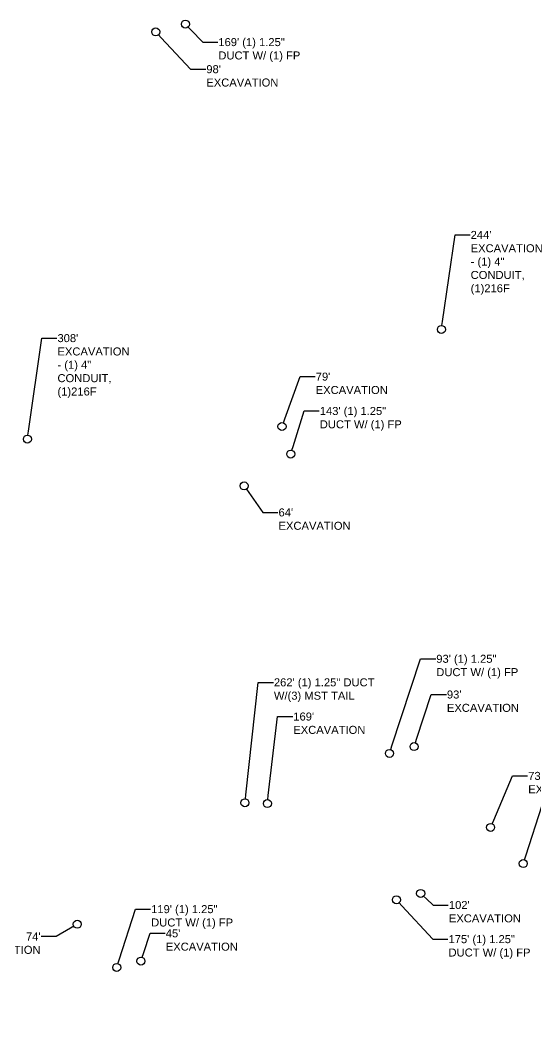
# Model space of a CAD drawing. Header units: millimetres. Extents: x -41032736 to 811436, y 699275 to 12282705.
# Drawn here: x -41030778 to -41030456, y 12280689 to 12281318 of the extents above; entities that cross this region are included whole.
import ezdxf
from ezdxf import colors
from ezdxf.entities.mleader import LeaderData, LeaderLine
from ezdxf.math import Vec2, Vec3

# ---------------------------------------------------------------- set-up
doc = ezdxf.new("R2010")
doc.units = ezdxf.units.MM
doc.header["$MEASUREMENT"] = 0
doc.layers.get('0').update_dxf_attribs({"linetype": 'CONTINUOUS'})
doc.layers.add('EXCAVATION', color=1, linetype='CONTINUOUS')
doc.styles.add('Legend', font='arial.ttf')

# ---------------------------------------------------------------- blocks, each defined once
blk = doc.blocks.new('_DotBlank')
at = {"color": 0, "linetype": 'ByBlock', "lineweight": -2}
blk.add_line((-0.5, 0), (-1, 0), dxfattribs=at)
blk.add_circle((0, 0), 0.5, dxfattribs=at)

msp = doc.modelspace()

# ---------------------------------------------------------------- leaders
at = {"layer": 'EXCAVATION', "color": 1, "lineweight": 9}
ml = msp.add_multileader_mtext('Standard', dxfattribs=at)
ml.set_content("98' \\PEXCAVATION ", color=1, style='Legend')
ml.set_leader_properties()
ml.set_arrow_properties(name='DOTBLANK')
ml.build(insert=Vec2(0, 0))
ml.multileader.update_dxf_attribs({"dogleg_length": 0.36, "arrow_head_size": 5})
ctx = ml.context
ctx.base_point, ctx.char_height, ctx.arrow_head_size, ctx.landing_gap_size, ctx.plane_origin = Vec3(-41030661.78, 12281286.86), 5, 5, 0.347, Vec3(-41030663.28, 12281256.24)
notes = []
notes.append((ctx, [(1, (1, 1, 0), (-41030671.2, 12281286.86), (1, 0), 9.42, [(0, [(-41030693.02, 12281310.18)], 0, [])])]))
ctx.mtext.insert, ctx.mtext.width, ctx.mtext.defined_height, ctx.mtext.flow_direction = Vec3(-41030661.43, 12281289.36), 35.783, 11.4, 5
ctx.mtext.has_bg_fill, ctx.mtext.bg_color, ctx.mtext.bg_scale_factor, ctx.mtext.bg_transparency, ctx.mtext.use_window_bg_color = 1, -1027028792, 1.5, 0, 1
ml = msp.add_multileader_mtext('Standard', dxfattribs=at)
ml.set_content('244\' \\PEXCAVATION - (1) 4" CONDUIT, (1)216F ', color=1, style='Legend')
ml.set_leader_properties()
ml.set_arrow_properties(name='DOTBLANK')
ml.build(insert=Vec2(0, 0))
ml.multileader.update_dxf_attribs({"dogleg_length": 0.36, "arrow_head_size": 5})
ctx = ml.context
ctx.base_point, ctx.char_height, ctx.arrow_head_size, ctx.landing_gap_size, ctx.plane_origin = Vec3(-41030496.7, 12281183.35), 5, 5, 0.347, Vec3(-41030482.91, 12281078.72)
notes.append((ctx, [(1, (1, 1, 0), (-41030506.12, 12281183.35), (1, 0), 9.42, [(0, [(-41030514.61, 12281124.29)], 0, [])])]))
ctx.mtext.insert, ctx.mtext.width, ctx.mtext.defined_height, ctx.mtext.flow_direction = Vec3(-41030496.35, 12281185.85), 42.6073, 12.23, 5
ctx.mtext.has_bg_fill, ctx.mtext.bg_color, ctx.mtext.bg_scale_factor, ctx.mtext.bg_transparency, ctx.mtext.use_window_bg_color = 1, -1027028792, 1.5, 0, 1
ml = msp.add_multileader_mtext('Standard', dxfattribs=at)
ml.set_content('308\' \\PEXCAVATION - (1) 4" CONDUIT, (1)216F ', color=1, style='Legend')
ml.set_leader_properties()
ml.set_arrow_properties(name='DOTBLANK')
ml.build(insert=Vec2(0, 0))
ml.multileader.update_dxf_attribs({"dogleg_length": 0.36, "arrow_head_size": 5})
ctx = ml.context
ctx.base_point, ctx.char_height, ctx.arrow_head_size, ctx.landing_gap_size, ctx.plane_origin = Vec3(-41030754.73, 12281118.9), 5, 5, 0.347, Vec3(-41030741.45, 12281010.26)
notes.append((ctx, [(1, (1, 1, 0), (-41030764.15, 12281118.9), (1, 0), 9.42, [(0, [(-41030773.15, 12281055.82)], 0, [])])]))
ctx.mtext.insert, ctx.mtext.width, ctx.mtext.defined_height, ctx.mtext.flow_direction = Vec3(-41030754.38, 12281121.4), 42.6073, 12.23, 5
ctx.mtext.has_bg_fill, ctx.mtext.bg_color, ctx.mtext.bg_scale_factor, ctx.mtext.bg_transparency, ctx.mtext.use_window_bg_color = 1, -1027028792, 1.5, 0, 1
ml = msp.add_multileader_mtext('Standard', dxfattribs=at)
ml.set_content("79' \\PEXCAVATION ", color=1, style='Legend')
ml.set_leader_properties()
ml.set_arrow_properties(name='DOTBLANK')
ml.build(insert=Vec2(0, 0))
ml.multileader.update_dxf_attribs({"dogleg_length": 0.36, "arrow_head_size": 5})
ctx = ml.context
ctx.base_point, ctx.char_height, ctx.arrow_head_size, ctx.landing_gap_size, ctx.plane_origin = Vec3(-41030593.45, 12281094.84), 5, 5, 0.347, Vec3(-41030584.42, 12281009.76)
notes.append((ctx, [(1, (1, 1, 0), (-41030602.87, 12281094.84), (1, 0), 9.42, [(0, [(-41030614.16, 12281063.7)], 0, [])])]))
ctx.mtext.insert, ctx.mtext.width, ctx.mtext.defined_height, ctx.mtext.flow_direction = Vec3(-41030593.1, 12281097.34), 35.783, 11.4, 5
ctx.mtext.has_bg_fill, ctx.mtext.bg_color, ctx.mtext.bg_scale_factor, ctx.mtext.bg_transparency, ctx.mtext.use_window_bg_color = 1, -1027028792, 1.5, 0, 1
ml = msp.add_multileader_mtext('Standard', dxfattribs=at)
ml.set_content("64' \\PEXCAVATION ", color=1, style='Legend')
ml.set_leader_properties()
ml.set_arrow_properties(name='DOTBLANK')
ml.build(insert=Vec2(0, 0))
ml.multileader.update_dxf_attribs({"dogleg_length": 0.36, "arrow_head_size": 5})
ctx = ml.context
ctx.base_point, ctx.char_height, ctx.arrow_head_size, ctx.landing_gap_size, ctx.plane_origin = Vec3(-41030616.68, 12281010.04), 5, 5, 0.347, Vec3(-41030608.06, 12280972.66)
notes.append((ctx, [(1, (1, 1, 0), (-41030626.1, 12281010.04), (1, 0), 9.42, [(0, [(-41030637.8, 12281026.61)], 0, [])])]))
ctx.mtext.insert, ctx.mtext.width, ctx.mtext.defined_height, ctx.mtext.flow_direction = Vec3(-41030616.33, 12281012.54), 35.783, 11.4, 5
ctx.mtext.has_bg_fill, ctx.mtext.bg_color, ctx.mtext.bg_scale_factor, ctx.mtext.bg_transparency, ctx.mtext.use_window_bg_color = 1, -1027028792, 1.5, 0, 1
at = {"layer": 'EXCAVATION', "linetype": 'Continuous'}
ml = msp.add_multileader_mtext('Standard', dxfattribs=at)
ml.set_content('93\' (1) 1.25"\\PDUCT W/ (1) FP', color=256, style='Legend')
ml.set_leader_properties()
ml.set_arrow_properties(name='DOTBLANK')
ml.build(insert=Vec2(0, 0))
ml.multileader.update_dxf_attribs({"dogleg_length": 0.36, "arrow_head_size": 5})
ctx = ml.context
ctx.base_point, ctx.char_height, ctx.arrow_head_size, ctx.landing_gap_size, ctx.plane_origin = Vec3(-41030518.17, 12280918.63), 5, 5, 0.347, Vec3(-41030557.99, 12280749.72)
notes.append((ctx, [(0, (1, 1, 0), (-41030527.59, 12280918.63), (1, 0), 9.42, [(0, [(-41030547.03, 12280859.56)], 0, [])])]))
ctx.mtext.insert, ctx.mtext.width, ctx.mtext.flow_direction = Vec3(-41030517.82, 12280921.13), 0.00000000248, 5
ctx.mtext.has_bg_fill, ctx.mtext.bg_color, ctx.mtext.bg_scale_factor, ctx.mtext.bg_transparency, ctx.mtext.use_window_bg_color = 1, -1027028792, 1.5, 0, 1
ml = msp.add_multileader_mtext('Standard', dxfattribs=at)
ml.set_content('262\' (1) 1.25" DUCT\\PW/(3) {\\W1;MST TAIL}', color=256, style='Legend')
ml.set_leader_properties()
ml.set_arrow_properties(name='DOTBLANK')
ml.build(insert=Vec2(0, 0))
ml.multileader.update_dxf_attribs({"dogleg_length": 0.36, "arrow_head_size": 5})
ctx = ml.context
ctx.base_point, ctx.char_height, ctx.arrow_head_size, ctx.landing_gap_size, ctx.plane_origin = Vec3(-41030619.57, 12280903.92), 5, 5, 0.347, Vec3(-41030648.27, 12280718.84)
notes.append((ctx, [(0, (1, 1, 0), (-41030628.99, 12280903.92), (1, 0), 9.42, [(0, [(-41030637.31, 12280828.68)], 0, [])])]))
ctx.mtext.insert, ctx.mtext.width, ctx.mtext.flow_direction = Vec3(-41030619.22, 12280906.42), 0.00000000248, 5
ctx.mtext.has_bg_fill, ctx.mtext.bg_color, ctx.mtext.bg_scale_factor, ctx.mtext.bg_transparency, ctx.mtext.use_window_bg_color = 1, -1027028792, 1.5, 0, 1
at = {"layer": 'EXCAVATION', "color": 1, "lineweight": 9}
ml = msp.add_multileader_mtext('Standard', dxfattribs=at)
ml.set_content("73' \\PEXCAVATION ", color=1, style='Legend')
ml.set_leader_properties()
ml.set_arrow_properties(name='DOTBLANK')
ml.build(insert=Vec2(0, 0))
ml.multileader.update_dxf_attribs({"dogleg_length": 0.36, "arrow_head_size": 5})
ctx = ml.context
ctx.base_point, ctx.char_height, ctx.arrow_head_size, ctx.landing_gap_size, ctx.plane_origin = Vec3(-41030460.75, 12280845.49), 5, 5, 0.347, Vec3(-41030469.26, 12280760.51)
notes.append((ctx, [(1, (1, 1, 0), (-41030470.17, 12280845.49), (1, 0), 9.42, [(0, [(-41030483.89, 12280813.33)], 0, [])])]))
ctx.mtext.insert, ctx.mtext.width, ctx.mtext.defined_height, ctx.mtext.flow_direction = Vec3(-41030460.4, 12280847.99), 35.783, 11.4, 5
ctx.mtext.has_bg_fill, ctx.mtext.bg_color, ctx.mtext.bg_scale_factor, ctx.mtext.bg_transparency, ctx.mtext.use_window_bg_color = 1, -1027028792, 1.5, 0, 1
at = {"layer": 'EXCAVATION', "linetype": 'Continuous'}
ml = msp.add_multileader_mtext('Standard', dxfattribs=at)
ml.set_content('119\' (1) 1.25"\\PDUCT W/ (1) FP', color=256, style='Legend')
ml.set_leader_properties()
ml.set_arrow_properties(name='DOTBLANK')
ml.build(insert=Vec2(0, 0))
ml.multileader.update_dxf_attribs({"dogleg_length": 0.36, "arrow_head_size": 5})
ctx = ml.context
ctx.base_point, ctx.char_height, ctx.arrow_head_size, ctx.landing_gap_size, ctx.plane_origin = Vec3(-41030696.22, 12280762.28), 5, 5, 0.347, Vec3(-41030728.34, 12280616)
notes.append((ctx, [(0, (1, 1, 0), (-41030705.64, 12280762.28), (1, 0), 9.42, [(0, [(-41030717.37, 12280725.84)], 0, [])])]))
ctx.mtext.insert, ctx.mtext.width, ctx.mtext.flow_direction = Vec3(-41030695.88, 12280764.78), 0.00000000248, 5
ctx.mtext.has_bg_fill, ctx.mtext.bg_color, ctx.mtext.bg_scale_factor, ctx.mtext.bg_transparency, ctx.mtext.use_window_bg_color = 1, -1027028792, 1.5, 0, 1
at = {"layer": 'EXCAVATION', "color": 1, "lineweight": 9}
ml = msp.add_multileader_mtext('Standard', dxfattribs=at)
ml.set_content("74' \\PEXCAVATION ", color=1, style='Legend')
ml.set_leader_properties()
ml.set_arrow_properties(name='DOTBLANK')
ml.build(insert=Vec2(0, 0))
ml.multileader.update_dxf_attribs({"dogleg_length": 0.36, "arrow_head_size": 5})
ctx = ml.context
ctx.base_point, ctx.char_height, ctx.arrow_head_size, ctx.landing_gap_size, ctx.plane_origin = Vec3(-41030813.6, 12280745.19), 5, 5, 0.347, Vec3(-41030727.37, 12280700.06)
ctx.text_align_type = 2
notes.append((ctx, [(0, (1, 1, 0), (-41030755.15, 12280745.19), (-1, 0), 9.42, [(0, [(-41030742.01, 12280752.88)], 0, [])])]))
ctx.mtext.insert, ctx.mtext.width, ctx.mtext.defined_height, ctx.mtext.alignment, ctx.mtext.flow_direction = Vec3(-41030764.92, 12280747.69), 35.783, 11.4, 3, 5
ctx.mtext.has_bg_fill, ctx.mtext.bg_color, ctx.mtext.bg_scale_factor, ctx.mtext.bg_transparency, ctx.mtext.use_window_bg_color = 1, -1027028792, 1.5, 0, 1
for ctx, leaders in notes:
    for number, flags, end, landing, length, lines in leaders:
        leader = LeaderData()
        leader.index, (leader.has_last_leader_line, leader.has_dogleg_vector, leader.attachment_direction) = number, flags
        leader.last_leader_point, leader.dogleg_vector, leader.dogleg_length = Vec3(end), Vec3(landing), length
        for number, points, colour, breaks in lines:
            line = LeaderLine()
            line.index, line.vertices, line.color, line.breaks = number, Vec3.list(points), colors.encode_raw_color(colour), breaks
            leader.lines.append(line)
        ctx.leaders.append(leader)

# ---------------------------------------------------------------- next in the draw order: leaders
at = {"layer": 'EXCAVATION', "linetype": 'Continuous'}
ml = msp.add_multileader_mtext('Standard', dxfattribs=at)
ml.set_content('169\' (1) 1.25"\\PDUCT W/ (1) FP', color=256, style='Legend')
ml.set_leader_properties()
ml.set_arrow_properties(name='DOTBLANK')
ml.build(insert=Vec2(0, 0))
ml.multileader.update_dxf_attribs({"dogleg_length": 0.36, "arrow_head_size": 5})
ctx = ml.context
ctx.base_point, ctx.char_height, ctx.arrow_head_size, ctx.landing_gap_size, ctx.plane_origin = Vec3(-41030654.26, 12281303.77), 5, 5, 0.347, Vec3(-41030695.14, 12281200.84)
notes = []
notes.append((ctx, [(0, (1, 1, 0), (-41030663.68, 12281303.77), (1, 0), 9.42, [(0, [(-41030674.5, 12281315)], 0, [])])]))
ctx.mtext.insert, ctx.mtext.width, ctx.mtext.flow_direction = Vec3(-41030653.91, 12281306.27), 0.00000000248, 5
ctx.mtext.has_bg_fill, ctx.mtext.bg_color, ctx.mtext.bg_scale_factor, ctx.mtext.bg_transparency, ctx.mtext.use_window_bg_color = 1, -1027028792, 1.5, 0, 1
ml = msp.add_multileader_mtext('Standard', dxfattribs=at)
ml.set_content('143\' (1) 1.25"\\PDUCT W/ (1) FP', color=256, style='Legend')
ml.set_leader_properties()
ml.set_arrow_properties(name='DOTBLANK')
ml.build(insert=Vec2(0, 0))
ml.multileader.update_dxf_attribs({"dogleg_length": 0.36, "arrow_head_size": 5})
ctx = ml.context
ctx.base_point, ctx.char_height, ctx.arrow_head_size, ctx.landing_gap_size, ctx.plane_origin = Vec3(-41030590.91, 12281073.4), 5, 5, 0.347, Vec3(-41030619.68, 12280936.65)
notes.append((ctx, [(0, (1, 1, 0), (-41030600.34, 12281073.4), (1, 0), 9.42, [(0, [(-41030608.72, 12281046.49)], 0, [])])]))
ctx.mtext.insert, ctx.mtext.width, ctx.mtext.flow_direction = Vec3(-41030590.57, 12281075.9), 0.00000000248, 5
ctx.mtext.has_bg_fill, ctx.mtext.bg_color, ctx.mtext.bg_scale_factor, ctx.mtext.bg_transparency, ctx.mtext.use_window_bg_color = 1, -1027028792, 1.5, 0, 1
at = {"layer": 'EXCAVATION', "color": 1, "lineweight": 9}
ml = msp.add_multileader_mtext('Standard', dxfattribs=at)
ml.set_content("93' \\PEXCAVATION ", color=1, style='Legend')
ml.set_leader_properties()
ml.set_arrow_properties(name='DOTBLANK')
ml.build(insert=Vec2(0, 0))
ml.multileader.update_dxf_attribs({"dogleg_length": 0.36, "arrow_head_size": 5})
ctx = ml.context
ctx.base_point, ctx.char_height, ctx.arrow_head_size, ctx.landing_gap_size, ctx.plane_origin = Vec3(-41030511.52, 12280896.33), 5, 5, 0.347, Vec3(-41030518.37, 12280806.31)
notes.append((ctx, [(1, (1, 1, 0), (-41030520.94, 12280896.33), (1, 0), 9.42, [(0, [(-41030531.67, 12280863.77)], 0, [])])]))
ctx.mtext.insert, ctx.mtext.width, ctx.mtext.defined_height, ctx.mtext.flow_direction = Vec3(-41030511.18, 12280898.83), 35.783, 11.4, 5
ctx.mtext.has_bg_fill, ctx.mtext.bg_color, ctx.mtext.bg_scale_factor, ctx.mtext.bg_transparency, ctx.mtext.use_window_bg_color = 1, -1027028792, 1.5, 0, 1
ml = msp.add_multileader_mtext('Standard', dxfattribs=at)
ml.set_content("169' \\PEXCAVATION ", color=1, style='Legend')
ml.set_leader_properties()
ml.set_arrow_properties(name='DOTBLANK')
ml.build(insert=Vec2(0, 0))
ml.multileader.update_dxf_attribs({"dogleg_length": 0.36, "arrow_head_size": 5})
ctx = ml.context
ctx.base_point, ctx.char_height, ctx.arrow_head_size, ctx.landing_gap_size, ctx.plane_origin = Vec3(-41030607.46, 12280882.57), 5, 5, 0.347, Vec3(-41030608.65, 12280775.43)
notes.append((ctx, [(1, (1, 1, 0), (-41030616.88, 12280882.57), (1, 0), 9.42, [(0, [(-41030623.29, 12280828.25)], 0, [])])]))
ctx.mtext.insert, ctx.mtext.width, ctx.mtext.defined_height, ctx.mtext.flow_direction = Vec3(-41030607.11, 12280885.07), 35.783, 11.4, 5
ctx.mtext.has_bg_fill, ctx.mtext.bg_color, ctx.mtext.bg_scale_factor, ctx.mtext.bg_transparency, ctx.mtext.use_window_bg_color = 1, -1027028792, 1.5, 0, 1
at = {"layer": 'EXCAVATION', "linetype": 'Continuous'}
ml = msp.add_multileader_mtext('Standard', dxfattribs=at)
ml.set_content('107\' (1) 1.25"\\PDUCT W/ (1) FP', color=256, style='Legend')
ml.set_leader_properties()
ml.set_arrow_properties(name='DOTBLANK')
ml.build(insert=Vec2(0, 0))
ml.multileader.update_dxf_attribs({"dogleg_length": 0.36, "arrow_head_size": 5})
ctx = ml.context
ctx.base_point, ctx.char_height, ctx.arrow_head_size, ctx.landing_gap_size, ctx.plane_origin = Vec3(-41030442.32, 12280827.19), 5, 5, 0.347, Vec3(-41030474.44, 12280680.91)
notes.append((ctx, [(0, (1, 1, 0), (-41030451.74, 12280827.19), (1, 0), 9.42, [(0, [(-41030463.47, 12280790.75)], 0, [])])]))
ctx.mtext.insert, ctx.mtext.width, ctx.mtext.flow_direction = Vec3(-41030441.97, 12280829.69), 0.00000000248, 5
ctx.mtext.has_bg_fill, ctx.mtext.bg_color, ctx.mtext.bg_scale_factor, ctx.mtext.bg_transparency, ctx.mtext.use_window_bg_color = 1, -1027028792, 1.5, 0, 1
at = {"layer": 'EXCAVATION', "color": 1, "lineweight": 9}
ml = msp.add_multileader_mtext('Standard', dxfattribs=at)
ml.set_content("45' \\PEXCAVATION ", color=1, style='Legend')
ml.set_leader_properties()
ml.set_arrow_properties(name='DOTBLANK')
ml.build(insert=Vec2(0, 0))
ml.multileader.update_dxf_attribs({"dogleg_length": 0.36, "arrow_head_size": 5})
ctx = ml.context
ctx.base_point, ctx.char_height, ctx.arrow_head_size, ctx.landing_gap_size, ctx.plane_origin = Vec3(-41030687.08, 12280747.17), 5, 5, 0.347, Vec3(-41030688.72, 12280672.59)
notes.append((ctx, [(1, (1, 1, 0), (-41030696.51, 12280747.17), (1, 0), 9.42, [(0, [(-41030702.27, 12280729.82)], 0, [])])]))
ctx.mtext.insert, ctx.mtext.width, ctx.mtext.defined_height, ctx.mtext.flow_direction = Vec3(-41030686.74, 12280749.67), 35.783, 11.4, 5
ctx.mtext.has_bg_fill, ctx.mtext.bg_color, ctx.mtext.bg_scale_factor, ctx.mtext.bg_transparency, ctx.mtext.use_window_bg_color = 1, -1027028792, 1.5, 0, 1
for ctx, leaders in notes:
    for number, flags, end, landing, length, lines in leaders:
        leader = LeaderData()
        leader.index, (leader.has_last_leader_line, leader.has_dogleg_vector, leader.attachment_direction) = number, flags
        leader.last_leader_point, leader.dogleg_vector, leader.dogleg_length = Vec3(end), Vec3(landing), length
        for number, points, colour, breaks in lines:
            line = LeaderLine()
            line.index, line.vertices, line.color, line.breaks = number, Vec3.list(points), colors.encode_raw_color(colour), breaks
            leader.lines.append(line)
        ctx.leaders.append(leader)

# ---------------------------------------------------------------- next in the draw order: leaders
at = {"layer": 'EXCAVATION', "linetype": 'Continuous'}
ml = msp.add_multileader_mtext('Standard', dxfattribs=at)
ml.set_content('175\' (1) 1.25"\\PDUCT W/ (1) FP', color=256, style='Legend')
ml.set_leader_properties()
ml.set_arrow_properties(name='DOTBLANK')
ml.build(insert=Vec2(0, 0))
ml.multileader.update_dxf_attribs({"dogleg_length": 0.36, "arrow_head_size": 5})
ctx = ml.context
ctx.base_point, ctx.char_height, ctx.arrow_head_size, ctx.landing_gap_size, ctx.plane_origin = Vec3(-41030510.51, 12280743.53), 5, 5, 0.347, Vec3(-41030553.62, 12280658.26)
notes = []
notes.append((ctx, [(0, (1, 1, 0), (-41030519.93, 12280743.53), (1, 0), 9.42, [(0, [(-41030542.66, 12280768.1)], 0, [])])]))
ctx.mtext.insert, ctx.mtext.width, ctx.mtext.flow_direction = Vec3(-41030510.17, 12280746.03), 0.00000000248, 5
ctx.mtext.has_bg_fill, ctx.mtext.bg_color, ctx.mtext.bg_scale_factor, ctx.mtext.bg_transparency, ctx.mtext.use_window_bg_color = 1, -1027028792, 1.5, 0, 1
for ctx, leaders in notes:
    for number, flags, end, landing, length, lines in leaders:
        leader = LeaderData()
        leader.index, (leader.has_last_leader_line, leader.has_dogleg_vector, leader.attachment_direction) = number, flags
        leader.last_leader_point, leader.dogleg_vector, leader.dogleg_length = Vec3(end), Vec3(landing), length
        for number, points, colour, breaks in lines:
            line = LeaderLine()
            line.index, line.vertices, line.color, line.breaks = number, Vec3.list(points), colors.encode_raw_color(colour), breaks
            leader.lines.append(line)
        ctx.leaders.append(leader)

# ---------------------------------------------------------------- next in the draw order: leaders
at = {"layer": 'EXCAVATION', "color": 1, "lineweight": 9}
ml = msp.add_multileader_mtext('Standard', dxfattribs=at)
ml.set_content("102' \\PEXCAVATION ", color=1, style='Legend')
ml.set_leader_properties()
ml.set_arrow_properties(name='DOTBLANK')
ml.build(insert=Vec2(0, 0))
ml.multileader.update_dxf_attribs({"dogleg_length": 0.36, "arrow_head_size": 5})
ctx = ml.context
ctx.base_point, ctx.char_height, ctx.arrow_head_size, ctx.landing_gap_size, ctx.plane_origin = Vec3(-41030510.29, 12280764.86), 5, 5, 0.347, Vec3(-41030514, 12280714.85)
notes = []
notes.append((ctx, [(1, (1, 1, 0), (-41030519.72, 12280764.86), (1, 0), 9.42, [(0, [(-41030527.56, 12280772.08)], 0, [])])]))
ctx.mtext.insert, ctx.mtext.width, ctx.mtext.defined_height, ctx.mtext.flow_direction = Vec3(-41030509.95, 12280767.36), 35.783, 11.4, 5
ctx.mtext.has_bg_fill, ctx.mtext.bg_color, ctx.mtext.bg_scale_factor, ctx.mtext.bg_transparency, ctx.mtext.use_window_bg_color = 1, -1027028792, 1.5, 0, 1
for ctx, leaders in notes:
    for number, flags, end, landing, length, lines in leaders:
        leader = LeaderData()
        leader.index, (leader.has_last_leader_line, leader.has_dogleg_vector, leader.attachment_direction) = number, flags
        leader.last_leader_point, leader.dogleg_vector, leader.dogleg_length = Vec3(end), Vec3(landing), length
        for number, points, colour, breaks in lines:
            line = LeaderLine()
            line.index, line.vertices, line.color, line.breaks = number, Vec3.list(points), colors.encode_raw_color(colour), breaks
            leader.lines.append(line)
        ctx.leaders.append(leader)

doc.saveas('drawing.dxf')
